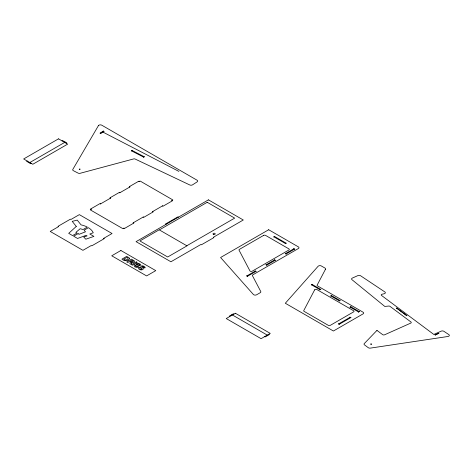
<?xml version="1.0" encoding="UTF-8"?>
<svg xmlns="http://www.w3.org/2000/svg" width="473" height="473" viewBox="0 0 473 473"><rect width="100%" height="100%" fill="white"/><g stroke="black" fill="none" stroke-linecap="round" stroke-linejoin="round"><path stroke-width="0.71" d="M131.535 262.817L131.529 262.852A5.008 2.891 0 0 1 131.494 262.994L131.364 263.378M130.335 262.202L129.821 263.703L130.962 264.366L131.334 263.455M100.022 133.179L103.421 130.986M100.678 133.516L104.078 131.323M131.293 150.993L132.109 150.473M143.431 157.273L144.247 156.752M27.245 161.045L26.707 161.352L30.78 163.705L31.319 163.398M62.111 140.913L62.649 140.605L66.723 142.952L66.185 143.266M29.291 162.848L65.239 142.095M91.384 209.184L90.248 209.835L122.956 228.719L124.092 228.069M100.371 203.993L110.694 198.033M119.681 192.842L130.01 186.882M138.997 181.691L140.126 181.041L172.84 199.925L171.705 200.576M103.486 238.469L112.048 233.52L79.34 214.636L71.015 219.442L70.477 219.135L58.013 226.325L58.551 226.638L50.227 231.445L82.935 250.329L91.265 245.522L91.803 245.836L104.261 238.64L103.723 238.327M133.079 222.878L143.402 216.918M152.389 211.727L162.718 205.767M159.182 229.813L139.896 240.952L167.69 256.999L186.983 245.865M273.666 236.985L274.529 236.488M285.195 243.642L286.059 243.14M246.788 275.954L255.319 271.029M266.104 264.803L274.63 259.878M285.414 253.652L293.946 248.727M247.409 276.315L255.94 271.39M266.725 265.164L275.256 260.239M286.035 254.013L294.567 249.088M311.269 284.941L312.369 284.303M319.801 289.866L320.901 289.228M330.58 296.092L331.685 295.454M339.111 301.017L340.217 300.379M349.896 307.237L350.996 306.605M358.428 312.162L359.527 311.53M338.627 323.91L350.156 317.253M339.011 324.407L351.019 317.478M137.749 264.171L138.14 264.082A1.449 0.84 0 0 1 139.381 264.638M396.433 308.325L396.794 308.165M406.413 315.763L406.774 315.603M435.148 334.878L438.66 333.305M435.219 334.931L438.731 333.359M131.825 261.658L131.725 261.604A7.13 4.115 0 0 1 131.535 261.51L130.43 260.877L131.642 260.18L132.984 260.966M135.639 265.182C133.333 263.638 133.829 267.215 135.863 267.18C136.975 267.813 139.565 266.908 138.755 265.749A7.497 4.328 0 0 0 138.276 265.223L138.081 265.028A9.176 5.298 0 0 1 137.927 264.874L137.797 264.732A2.779 1.602 0 0 1 137.649 264.531M140.043 267.73C137.72 266.204 138.252 269.752 140.274 269.728C141.386 270.367 143.969 269.439 143.171 268.309A7.497 4.328 0 0 0 142.686 267.765L142.485 267.57A9.176 5.298 0 0 1 142.332 267.422L142.202 267.275A2.779 1.602 0 0 1 142.054 267.074M103.209 131.122L103.865 131.464M102.795 132.026L178.895 171.392M100.246 133.031L100.903 133.368M131.855 150.337L144.502 156.882M131.518 150.852L143.656 157.131M139.186 265.252C144.034 266.216 136.809 261.001 136.248 264.478M143.597 267.795C148.286 268.794 141.533 263.508 140.652 267.02A2.897 1.673 0 0 0 140.984 267.6A7.012 4.05 0 0 0 141.25 267.907L141.723 268.38M274.293 236.346L286.295 243.282M273.908 236.849L285.432 243.5M293.703 248.591L294.809 249.224M285.178 253.516L286.277 254.149M139.233 181.555L138.695 181.242L129.23 186.711L129.768 187.018M171.941 200.44L172.485 200.753L163.019 206.216L162.476 205.903M274.393 259.742L275.493 260.375M312.133 284.439L320.659 289.364M331.443 295.59L339.975 300.515M350.759 306.74L359.291 311.666M311.506 284.799L320.038 289.724M330.822 295.95L339.354 300.875M350.132 307.101L358.664 312.026M265.861 264.667L266.961 265.3M178.475 217.154L177.937 216.847L165.473 224.036L166.011 224.35M349.914 317.117L350.777 317.614M119.923 192.706L119.379 192.393L109.919 197.862L110.457 198.169M152.631 211.591L153.169 211.904L143.703 217.367L143.165 217.054M255.077 270.893L256.183 271.526M338.39 323.769L339.253 324.265M246.545 275.818L247.651 276.451M100.607 203.857L100.069 203.544L90.603 209.007L91.141 209.32M133.315 222.742L133.853 223.049L124.393 228.518L123.849 228.205M233.899 314.125L233.355 313.812L229.281 316.165L229.825 316.472M268.765 334.251L269.303 334.565L265.229 336.918L264.691 336.605M231.871 314.669L267.813 335.422M127.657 257.886L126.853 257.413L123.684 259.239L124.653 259.789A3.412 1.969 0 0 0 124.907 259.919M438.453 333.152L438.938 333.518M434.941 334.718L435.432 335.085M396.587 308.006L406.981 315.757M396.699 308.207L406.679 315.645M128.029 258.146L127.887 259.121L125.67 260.073A1.372 0.792 0 0 1 125.032 259.961M137.312 265.838L136.898 265.424A7.012 4.05 0 0 1 136.573 265.081L136.555 265.063A2.897 1.673 0 0 1 136.224 264.478M131.547 262.74A2.879 1.661 0 0 0 131.423 262.219C132.44 262.834 134.947 262.444 134.456 261.025A2.755 1.59 0 0 0 134.137 260.741A7.438 4.292 0 0 0 133.593 260.387L131.464 259.151L126.705 261.906L127.68 262.468L129.904 261.463A3.376 1.951 0 0 1 130.128 261.604M130.288 261.74A1.135 0.656 0 0 1 130.394 262.024M133.067 261.019A0.863 0.497 0 0 1 133.025 261.61A0.863 0.497 0 0 1 132.038 261.764M137.052 266.654A1.549 0.893 0 0 1 135.591 266.181A1.549 0.893 0 0 1 135.721 265.217M137.046 266.559A0.739 0.426 0 0 0 137.341 266.453A0.633 0.367 0 0 0 137.537 266.234M139.446 265.081A1.449 0.84 0 0 1 139.322 265.288M139.452 264.797A1.449 0.84 0 0 1 139.47 264.904M137.608 264.301A0.698 0.402 0 0 1 137.702 264.153M141.462 269.196A1.549 0.893 0 0 1 140.002 268.729A1.549 0.893 0 0 1 140.132 267.765M141.451 269.102A0.739 0.426 0 0 0 141.752 268.995A0.633 0.367 0 0 0 141.941 268.776M143.851 267.629A1.449 0.84 0 0 1 143.733 267.836M143.792 267.18A1.449 0.84 0 0 0 142.55 266.636L142.154 266.713A0.698 0.402 0 0 0 142.012 266.843M143.863 267.346A1.449 0.84 0 0 1 143.875 267.452M370.696 344.096L371.713 344.131L370.696 344.078M129.525 258.648C128.254 261.528 123.885 261.179 121.91 259.139L126.675 256.384L128.526 257.454A4.387 2.531 0 0 1 129.259 257.974A2.288 1.324 0 0 1 129.525 258.648M79.281 169.222C80.487 170.262 80.315 168.187 79.281 169.222M314.64 289.884L303.761 310.584A1.354 0.78 0 0 0 304.098 311.364L328.345 325.365A1.354 0.78 0 0 0 330.26 325.365L353.627 311.873A1.354 0.78 0 0 0 353.627 310.767L316.898 289.559A1.354 0.78 0 0 0 314.64 289.884M325.483 269.249L317.152 285.107A1.354 0.78 0 0 0 317.489 285.887L363.093 312.215A2.034 1.177 0 0 1 363.093 313.877L333.406 331.017L285.308 303.252L318.104 266.275A2.034 1.177 0 0 1 321.35 265.98L324.975 268.073A2.034 1.177 0 0 1 325.483 269.249M98.419 125.647L72.812 169.423A2.034 1.177 0 0 0 73.38 170.676L78.027 173.077A2.034 1.177 0 0 0 80.239 173.266L133.676 158.922A1.354 0.78 0 0 1 135.107 159.023L189.756 184.955A2.034 1.177 0 0 0 192.558 184.831L197.188 181.845A2.034 1.177 0 0 0 197.111 180.231L101.784 125.197A2.034 1.177 0 0 0 98.419 125.647M376.963 330.396L364.287 343.575A2.016 1.165 0 0 0 364.458 344.852L368.278 347.696A2.016 1.165 0 0 0 370.377 348.11L447.842 336.504A2.016 1.165 0 0 0 448.859 334.612L443.916 331.319A2.016 1.165 0 0 0 441.161 331.159L433.818 334.446L381.498 295.43A1.372 0.792 0 0 1 382.119 294.2L384.023 293.804A2.016 1.165 0 0 0 384.862 291.947L360.603 275.771A2.016 1.165 0 0 0 357.842 275.617L352.355 278.071A2.016 1.165 0 0 0 351.947 279.661L384.791 306.433L388.664 306.055A1.372 0.792 0 0 1 389.977 306.35L410.972 322.007A1.372 0.792 0 0 1 410.724 323.118L384.596 334.795A1.372 0.792 0 0 1 382.669 334.653L376.963 330.396M76.283 226.419L68.697 233.349L72.582 235.589L76.987 233.047L75.869 232.403L80.162 228.719L83.077 229.535L87.322 227.081A19.742 11.399 0 0 0 81.06 224.876L77.223 220.105L72.209 221.37L76.283 226.419M58.516 138.837L23.65 158.969L32.814 164.261L67.68 144.129L58.516 138.837M78.063 233.668L73.664 236.21L77.548 238.457L86.121 235.347L87.091 235.909L83.751 237.062L85.802 239.202L93.92 236.394L89.799 234.017L93.252 232.775A19.742 11.399 0 0 0 88.416 227.696L84.147 230.162L85.495 231.8L79.133 234.289L78.063 233.668M208.427 199.86L136.058 241.644L170.924 261.776L200.877 244.482L201.415 244.789L213.879 237.6L213.341 237.286L243.293 219.992L208.427 199.86M120.899 250.495L111.734 255.787L146.6 275.919L155.765 270.627L120.899 250.495M207.227 202.284L159.366 229.919L186.8 245.759L234.667 218.124L207.227 202.284M136.23 261.906L131.464 264.655L132.44 265.217L137.205 262.468L136.23 261.906M268.682 229.736L220.589 257.501L253.38 294.478A2.034 1.177 0 0 0 256.632 294.774L260.256 292.681A2.034 1.177 0 0 0 260.765 291.51L252.428 275.647A1.354 0.78 0 0 1 252.771 274.866L298.374 248.538A2.034 1.177 0 0 0 298.374 246.876L268.682 229.736M263.627 235.394L239.379 249.389A1.354 0.78 0 0 0 239.042 250.17L249.921 270.869A1.354 0.78 0 0 0 252.174 271.2L288.908 249.992A1.354 0.78 0 0 0 288.908 248.881L265.542 235.394A1.354 0.78 0 0 0 263.627 235.394M235.394 313.256L226.23 318.548L261.096 338.68L270.26 333.388L235.394 313.256M213.565 234.413A1.1 0.639 0 0 0 215.221 233.863A1.1 0.639 0 0 0 213.565 233.313A1.1 0.639 0 0 0 213.565 234.413"/></g></svg>
